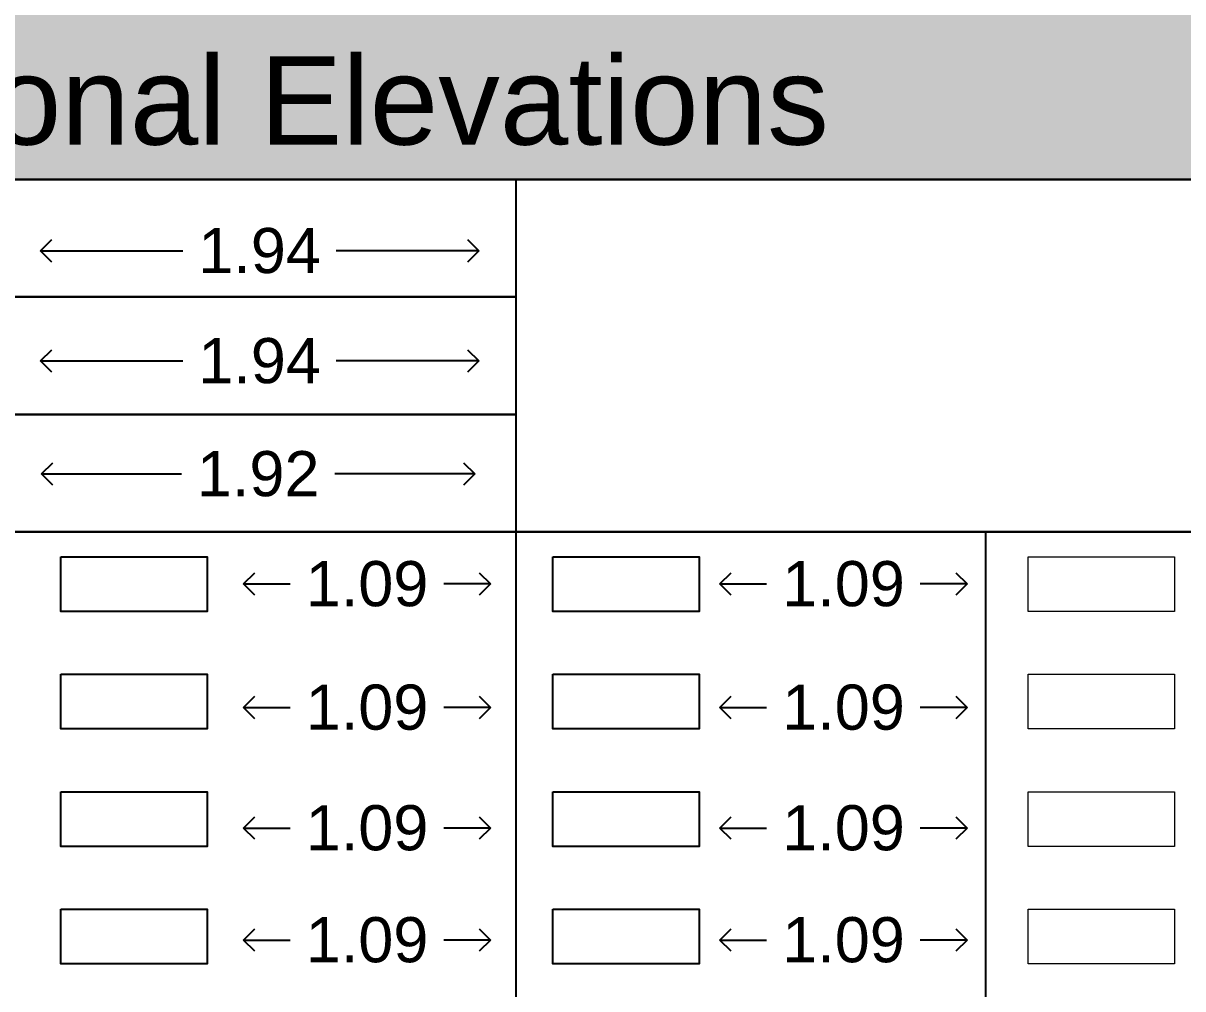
# Model space of a CAD drawing. Header units: millimetres. Extents: x -9481 to -9285, y 28735 to 28829.
# Drawn here: x -9457.79 to -9452.65, y 28761.94 to 28766.22 of the extents above; entities that cross this region are included whole.
import ezdxf

# ---------------------------------------------------------------- set-up
doc = ezdxf.new("R2010")
doc.units = ezdxf.units.MM
doc.header["$PDMODE"] = 34
doc.header["$PDSIZE"] = -15
doc.linetypes.add('CONTINULUS', pattern=[0])
for name, color, linetype, plot in [('BLK_1_FLR_0_REGULAR_ROOM_1', 1, 'Continuous', False), ('BLK_1_FLR_0_REGULAR_ROOM_2', 7, 'Continuous', False), ('BLK_1_FLR_0_REGULAR_ROOM_3', 7, 'Continuous', False), ('BLK_1_FLR_0_REGULAR_ROOM_4', 7, 'Continuous', False), ('BLK_1_FLR_1_REGULAR_ROOM_1', 7, 'Continuous', False), ('BLK_1_FLR_1_REGULAR_ROOM_2', 7, 'Continuous', False), ('PASSAGE', 7, 'Continuous', False)]:
    doc.layers.add(name, color=color, linetype=linetype, plot=plot)
for name, color, linetype in [('BLK_1_FLR_1_REGULAR_ROOM_3', 7, 'Continuous'), ('BLK_1_FLR_1_REGULAR_ROOM_4', 7, 'Continuous'), ('BLK_1_PLANTATION_GREENSTRIP', 7, 'Continuous'), ('HATCH', 7, 'Continuous'), ('PASSAGE_DOUBLELOADED', 7, 'Continuous')]:
    doc.layers.add(name, color=color, linetype=linetype)
for name, color, linetype, lineweight in [('BLK_1_FLR_2_REGULAR_ROOM_1', 7, 'Continuous', 0), ('BLK_1_FLR_2_REGULAR_ROOM_2', 7, 'Continuous', 0), ('BLK_1_FLR_2_REGULAR_ROOM_3', 7, 'Continuous', 0), ('BLK_1_FLR_2_REGULAR_ROOM_4', 7, 'Continuous', 0), ('PLAN', 7, 'Continuous', 40)]:
    doc.layers.add(name, color=color, linetype=linetype, lineweight=lineweight)
doc.styles.add('Arial', font='arial.ttf', dxfattribs={"height": 0.2})
doc.styles.get("Standard").update_dxf_attribs({"font": 'arial.ttf', "height": 0.25})
doc.styles.add('style2', font='arial.ttf', dxfattribs={"height": 0.3})
doc.dimstyles.new('INT DIM', dxfattribs={"dimtxt": 0.3, "dimasz": 0.1, "dimexe": 0.18, "dimexo": 0.0625, "dimgap": 0.09, "dimtad": 0, "dimzin": 0, "dimdsep": 46, "dimtxsty": 'style2', "dimblk": 'OPEN90', "dimcen": 0.09, "dimse1": 1, "dimse2": 1, "dimclrd": 250, "dimclrt": 256, "dimadec": 0, "dimazin": 0, "dimtfac": 1, "dimtofl": 0, "dimtmove": 0, "dimatfit": 3, "dimfxl": 0.18, "dimtolj": 1, "dimtzin": 0, "dimlwd": -1, "dimarcsym": 0})

# ---------------------------------------------------------------- blocks, each defined once
blk = doc.blocks.new('H3')
at = {"layer": 'HATCH', "linetype": 'CONTINULUS', "ltscale": 0.05, "true_color": 0xf7abae}
h = blk.add_hatch(color=241, dxfattribs=at)
h.dxf.hatch_style = 1
h.paths.add_polyline_path([(-9435.4551, 28800.3378), (-9435.4551, 28799.5645), (-9396.4272, 28799.5645), (-9396.4272, 28800.3378)])
blk.add_lwpolyline([(-9435.4551, 28800.3378), (-9396.4272, 28800.3378), (-9396.4272, 28799.5645), (-9435.4551, 28799.5645), (-9435.4551, 28800.3378)], close=True)
at = {"color": 18, "true_color": 0x000000, "insert": (-9423.7815, 28800.1103), "char_height": 0.391178, "attachment_point": 1}
blk.add_mtext_dynamic_manual_height_columns('Layers to be drawn on the Floor Plans and Sectional Elevations', width=16.982193, gutter_width=1.633, heights=[0], dxfattribs=at)
blk = doc.blocks.new('_Open90')
at = {"layer": 'PLAN', "color": 0, "lineweight": -2}
for p, q in [((0, 0), (-1, 0)), ((-0.5, 0.5), (0, 0)), ((0, 0), (-0.5, -0.5))]:
    blk.add_line(p, q, dxfattribs=at)
blk = doc.blocks.new('*D44')
at = {"layer": 'Defpoints', "color": 0, "transparency": 16777216}
for p in [(-9457.7093, 28765.4211), (-9455.7668, 28765.4211), (-9455.7668, 28765.2118)]:
    blk.add_point(p, dxfattribs=at)
at = {"layer": 'PASSAGE', "color": 250, "transparency": 16777216}
for p, q in [((-9457.6093, 28765.2118), (-9457.078, 28765.2118)), ((-9455.8668, 28765.2118), (-9456.3981, 28765.2118))]:
    blk.add_line(p, q, dxfattribs=at)
at = {"layer": 'PASSAGE', "color": 250, "transparency": 16777216, "xscale": 0.1, "yscale": 0.1, "zscale": 0.1, "rotation": 180}
blk.add_blockref('_Open90', (-9457.7093, 28765.2118), dxfattribs=at)
at = {"layer": 'PASSAGE', "color": 250, "transparency": 16777216, "xscale": 0.1, "yscale": 0.1, "zscale": 0.1}
blk.add_blockref('_Open90', (-9455.7668, 28765.2118), dxfattribs=at)
at = {"layer": 'PASSAGE', "transparency": 16777216, "insert": (-9456.738, 28765.2118), "char_height": 0.2, "attachment_point": 5, "style": 'Arial', "bg_fill": 3, "box_fill_scale": 1.1, "bg_fill_color": 256, "bg_fill_true_color": 13158600, "bg_fill_transparency": 0}
blk.add_mtext('\\A1;1.94', dxfattribs=at)
blk = doc.blocks.new('*D45')
at = {"layer": 'Defpoints', "color": 0, "transparency": 16777216}
for p in [(-9457.7093, 28764.933), (-9455.7668, 28764.933), (-9455.7668, 28764.7237)]:
    blk.add_point(p, dxfattribs=at)
at = {"layer": 'PASSAGE', "color": 250, "transparency": 16777216}
for p, q in [((-9457.6093, 28764.7237), (-9457.078, 28764.7237)), ((-9455.8668, 28764.7237), (-9456.3981, 28764.7237))]:
    blk.add_line(p, q, dxfattribs=at)
at = {"layer": 'PASSAGE', "color": 250, "transparency": 16777216, "xscale": 0.1, "yscale": 0.1, "zscale": 0.1, "rotation": 180}
blk.add_blockref('_Open90', (-9457.7093, 28764.7237), dxfattribs=at)
at = {"layer": 'PASSAGE', "color": 250, "transparency": 16777216, "xscale": 0.1, "yscale": 0.1, "zscale": 0.1}
blk.add_blockref('_Open90', (-9455.7668, 28764.7237), dxfattribs=at)
at = {"layer": 'PASSAGE', "transparency": 16777216, "insert": (-9456.738, 28764.7237), "char_height": 0.2, "attachment_point": 5, "style": 'Arial', "bg_fill": 3, "box_fill_scale": 1.1, "bg_fill_color": 256, "bg_fill_true_color": 13158600, "bg_fill_transparency": 0}
blk.add_mtext('\\A1;1.94', dxfattribs=at)
blk = doc.blocks.new('*D46')
at = {"layer": 'Defpoints', "color": 0, "linetype": 'CONTINULUS', "ltscale": 0.05, "transparency": 16777216}
for p in [(-9457.7044, 28764.429), (-9455.7842, 28764.429), (-9455.7842, 28764.2227)]:
    blk.add_point(p, dxfattribs=at)
at = {"layer": 'PASSAGE_DOUBLELOADED', "color": 250, "ltscale": 0.05, "transparency": 16777216}
for p, q in [((-9457.6044, 28764.2227), (-9457.0836, 28764.2227)), ((-9455.8842, 28764.2227), (-9456.405, 28764.2227))]:
    blk.add_line(p, q, dxfattribs=at)
at = {"layer": 'PASSAGE_DOUBLELOADED', "color": 250, "linetype": 'CONTINULUS', "ltscale": 0.05, "transparency": 16777216, "xscale": 0.1, "yscale": 0.1, "zscale": 0.1, "rotation": 180}
blk.add_blockref('_Open90', (-9457.7044, 28764.2227), dxfattribs=at)
at = {"layer": 'PASSAGE_DOUBLELOADED', "color": 250, "linetype": 'CONTINULUS', "ltscale": 0.05, "transparency": 16777216, "xscale": 0.1, "yscale": 0.1, "zscale": 0.1}
blk.add_blockref('_Open90', (-9455.7842, 28764.2227), dxfattribs=at)
at = {"layer": 'PASSAGE_DOUBLELOADED', "linetype": 'CONTINULUS', "ltscale": 0.05, "transparency": 16777216, "insert": (-9456.7443, 28764.2227), "char_height": 0.2, "attachment_point": 5, "style": 'Arial', "bg_fill": 3, "box_fill_scale": 1.1, "bg_fill_color": 256, "bg_fill_true_color": 13158600, "bg_fill_transparency": 0}
blk.add_mtext('\\A1;1.92', dxfattribs=at)
blk = doc.blocks.new('*D47')
at = {"layer": 'BLK_1_FLR_0_REGULAR_ROOM_1', "color": 250, "ltscale": 0.05, "transparency": 16777216}
for p, q in [((-9456.7091, 28763.735), (-9456.6022, 28763.735)), ((-9455.8142, 28763.735), (-9455.9211, 28763.735))]:
    blk.add_line(p, q, dxfattribs=at)
at = {"layer": 'Defpoints', "color": 0, "linetype": 'CONTINULUS', "ltscale": 0.05, "transparency": 16777216}
for p in [(-9456.8091, 28763.8551), (-9455.7142, 28763.8551), (-9455.7142, 28763.735)]:
    blk.add_point(p, dxfattribs=at)
at = {"layer": 'BLK_1_FLR_0_REGULAR_ROOM_1', "color": 250, "linetype": 'CONTINULUS', "ltscale": 0.05, "transparency": 16777216, "xscale": 0.1, "yscale": 0.1, "zscale": 0.1, "rotation": 180}
blk.add_blockref('_Open90', (-9456.8091, 28763.735), dxfattribs=at)
at = {"layer": 'BLK_1_FLR_0_REGULAR_ROOM_1', "color": 250, "linetype": 'CONTINULUS', "ltscale": 0.05, "transparency": 16777216, "xscale": 0.1, "yscale": 0.1, "zscale": 0.1}
blk.add_blockref('_Open90', (-9455.7142, 28763.735), dxfattribs=at)
at = {"layer": 'BLK_1_FLR_0_REGULAR_ROOM_1', "linetype": 'CONTINULUS', "ltscale": 0.05, "transparency": 16777216, "insert": (-9456.2617, 28763.735), "char_height": 0.2, "attachment_point": 5, "style": 'Arial', "bg_fill": 3, "box_fill_scale": 1.1, "bg_fill_color": 256, "bg_fill_true_color": 13158600, "bg_fill_transparency": 0}
blk.add_mtext('\\A1;1.09', dxfattribs=at)
blk = doc.blocks.new('*D48')
at = {"layer": 'BLK_1_FLR_1_REGULAR_ROOM_1', "color": 250, "transparency": 16777216}
for p, q in [((-9454.5973, 28763.735), (-9454.4904, 28763.735)), ((-9453.7023, 28763.735), (-9453.8093, 28763.735))]:
    blk.add_line(p, q, dxfattribs=at)
at = {"layer": 'Defpoints', "color": 0, "transparency": 16777216}
for p in [(-9454.6973, 28763.8551), (-9453.6023, 28763.8551), (-9453.6023, 28763.735)]:
    blk.add_point(p, dxfattribs=at)
at = {"layer": 'BLK_1_FLR_1_REGULAR_ROOM_1', "color": 250, "transparency": 16777216, "xscale": 0.1, "yscale": 0.1, "zscale": 0.1, "rotation": 180}
blk.add_blockref('_Open90', (-9454.6973, 28763.735), dxfattribs=at)
at = {"layer": 'BLK_1_FLR_1_REGULAR_ROOM_1', "color": 250, "transparency": 16777216, "xscale": 0.1, "yscale": 0.1, "zscale": 0.1}
blk.add_blockref('_Open90', (-9453.6023, 28763.735), dxfattribs=at)
at = {"layer": 'BLK_1_FLR_1_REGULAR_ROOM_1', "transparency": 16777216, "insert": (-9454.1498, 28763.735), "char_height": 0.2, "attachment_point": 5, "style": 'Arial', "bg_fill": 3, "box_fill_scale": 1.1, "bg_fill_color": 256, "bg_fill_true_color": 13158600, "bg_fill_transparency": 0}
blk.add_mtext('\\A1;1.09', dxfattribs=at)
blk = doc.blocks.new('*D52')
at = {"layer": 'BLK_1_FLR_0_REGULAR_ROOM_2', "color": 250, "transparency": 16777216}
for p, q in [((-9456.7091, 28763.1876), (-9456.6022, 28763.1876)), ((-9455.8142, 28763.1876), (-9455.9211, 28763.1876))]:
    blk.add_line(p, q, dxfattribs=at)
at = {"layer": 'Defpoints', "color": 0, "transparency": 16777216}
for p in [(-9456.8091, 28763.3077), (-9455.7142, 28763.3077), (-9455.7142, 28763.1876)]:
    blk.add_point(p, dxfattribs=at)
at = {"layer": 'BLK_1_FLR_0_REGULAR_ROOM_2', "color": 250, "transparency": 16777216, "xscale": 0.1, "yscale": 0.1, "zscale": 0.1, "rotation": 180}
blk.add_blockref('_Open90', (-9456.8091, 28763.1876), dxfattribs=at)
at = {"layer": 'BLK_1_FLR_0_REGULAR_ROOM_2', "color": 250, "transparency": 16777216, "xscale": 0.1, "yscale": 0.1, "zscale": 0.1}
blk.add_blockref('_Open90', (-9455.7142, 28763.1876), dxfattribs=at)
at = {"layer": 'BLK_1_FLR_0_REGULAR_ROOM_2', "transparency": 16777216, "insert": (-9456.2617, 28763.1876), "char_height": 0.2, "attachment_point": 5, "style": 'Arial', "bg_fill": 3, "box_fill_scale": 1.1, "bg_fill_color": 256, "bg_fill_true_color": 13158600, "bg_fill_transparency": 0}
blk.add_mtext('\\A1;1.09', dxfattribs=at)
blk = doc.blocks.new('*D53')
at = {"layer": 'BLK_1_FLR_1_REGULAR_ROOM_2', "color": 250, "transparency": 16777216}
for p, q in [((-9454.5973, 28763.1876), (-9454.4904, 28763.1876)), ((-9453.7023, 28763.1876), (-9453.8093, 28763.1876))]:
    blk.add_line(p, q, dxfattribs=at)
at = {"layer": 'Defpoints', "color": 0, "transparency": 16777216}
for p in [(-9454.6973, 28763.3077), (-9453.6023, 28763.3077), (-9453.6023, 28763.1876)]:
    blk.add_point(p, dxfattribs=at)
at = {"layer": 'BLK_1_FLR_1_REGULAR_ROOM_2', "color": 250, "transparency": 16777216, "xscale": 0.1, "yscale": 0.1, "zscale": 0.1, "rotation": 180}
blk.add_blockref('_Open90', (-9454.6973, 28763.1876), dxfattribs=at)
at = {"layer": 'BLK_1_FLR_1_REGULAR_ROOM_2', "color": 250, "transparency": 16777216, "xscale": 0.1, "yscale": 0.1, "zscale": 0.1}
blk.add_blockref('_Open90', (-9453.6023, 28763.1876), dxfattribs=at)
at = {"layer": 'BLK_1_FLR_1_REGULAR_ROOM_2', "transparency": 16777216, "insert": (-9454.1498, 28763.1876), "char_height": 0.2, "attachment_point": 5, "style": 'Arial', "bg_fill": 3, "box_fill_scale": 1.1, "bg_fill_color": 256, "bg_fill_true_color": 13158600, "bg_fill_transparency": 0}
blk.add_mtext('\\A1;1.09', dxfattribs=at)
blk = doc.blocks.new('*D57')
at = {"layer": 'BLK_1_FLR_0_REGULAR_ROOM_3', "color": 250, "transparency": 16777216}
for p, q in [((-9456.7091, 28762.6529), (-9456.6022, 28762.6529)), ((-9455.8142, 28762.6529), (-9455.9211, 28762.6529))]:
    blk.add_line(p, q, dxfattribs=at)
at = {"layer": 'Defpoints', "color": 0, "transparency": 16777216}
for p in [(-9456.8091, 28762.773), (-9455.7142, 28762.773), (-9455.7142, 28762.6529)]:
    blk.add_point(p, dxfattribs=at)
at = {"layer": 'BLK_1_FLR_0_REGULAR_ROOM_3', "color": 250, "transparency": 16777216, "xscale": 0.1, "yscale": 0.1, "zscale": 0.1, "rotation": 180}
blk.add_blockref('_Open90', (-9456.8091, 28762.6529), dxfattribs=at)
at = {"layer": 'BLK_1_FLR_0_REGULAR_ROOM_3', "color": 250, "transparency": 16777216, "xscale": 0.1, "yscale": 0.1, "zscale": 0.1}
blk.add_blockref('_Open90', (-9455.7142, 28762.6529), dxfattribs=at)
at = {"layer": 'BLK_1_FLR_0_REGULAR_ROOM_3', "transparency": 16777216, "insert": (-9456.2617, 28762.6529), "char_height": 0.2, "attachment_point": 5, "style": 'Arial', "bg_fill": 3, "box_fill_scale": 1.1, "bg_fill_color": 256, "bg_fill_true_color": 13158600, "bg_fill_transparency": 0}
blk.add_mtext('\\A1;1.09', dxfattribs=at)
blk = doc.blocks.new('*D58')
at = {"layer": 'BLK_1_FLR_1_REGULAR_ROOM_3', "color": 250, "transparency": 16777216}
for p, q in [((-9454.5973, 28762.6529), (-9454.4904, 28762.6529)), ((-9453.7023, 28762.6529), (-9453.8093, 28762.6529))]:
    blk.add_line(p, q, dxfattribs=at)
at = {"layer": 'Defpoints', "color": 0, "transparency": 16777216}
for p in [(-9454.6973, 28762.773), (-9453.6023, 28762.773), (-9453.6023, 28762.6529)]:
    blk.add_point(p, dxfattribs=at)
at = {"layer": 'BLK_1_FLR_1_REGULAR_ROOM_3', "color": 250, "transparency": 16777216, "xscale": 0.1, "yscale": 0.1, "zscale": 0.1, "rotation": 180}
blk.add_blockref('_Open90', (-9454.6973, 28762.6529), dxfattribs=at)
at = {"layer": 'BLK_1_FLR_1_REGULAR_ROOM_3', "color": 250, "transparency": 16777216, "xscale": 0.1, "yscale": 0.1, "zscale": 0.1}
blk.add_blockref('_Open90', (-9453.6023, 28762.6529), dxfattribs=at)
at = {"layer": 'BLK_1_FLR_1_REGULAR_ROOM_3', "transparency": 16777216, "insert": (-9454.1498, 28762.6529), "char_height": 0.2, "attachment_point": 5, "style": 'Arial', "bg_fill": 3, "box_fill_scale": 1.1, "bg_fill_color": 256, "bg_fill_true_color": 13158600, "bg_fill_transparency": 0}
blk.add_mtext('\\A1;1.09', dxfattribs=at)
blk = doc.blocks.new('*D62')
at = {"layer": 'BLK_1_FLR_0_REGULAR_ROOM_4', "color": 250, "ltscale": 0.75, "transparency": 16777216}
for p, q in [((-9456.7091, 28762.1565), (-9456.6022, 28762.1565)), ((-9455.8142, 28762.1565), (-9455.9211, 28762.1565))]:
    blk.add_line(p, q, dxfattribs=at)
at = {"layer": 'Defpoints', "color": 0, "ltscale": 0.75, "transparency": 16777216}
for p in [(-9456.8091, 28762.2765), (-9455.7142, 28762.2765), (-9455.7142, 28762.1565)]:
    blk.add_point(p, dxfattribs=at)
at = {"layer": 'BLK_1_FLR_0_REGULAR_ROOM_4', "color": 250, "ltscale": 0.75, "transparency": 16777216, "xscale": 0.1, "yscale": 0.1, "zscale": 0.1, "rotation": 180}
blk.add_blockref('_Open90', (-9456.8091, 28762.1565), dxfattribs=at)
at = {"layer": 'BLK_1_FLR_0_REGULAR_ROOM_4', "color": 250, "ltscale": 0.75, "transparency": 16777216, "xscale": 0.1, "yscale": 0.1, "zscale": 0.1}
blk.add_blockref('_Open90', (-9455.7142, 28762.1565), dxfattribs=at)
at = {"layer": 'BLK_1_FLR_0_REGULAR_ROOM_4', "ltscale": 0.75, "transparency": 16777216, "insert": (-9456.2617, 28762.1565), "char_height": 0.2, "attachment_point": 5, "style": 'Arial', "bg_fill": 3, "box_fill_scale": 1.1, "bg_fill_color": 256, "bg_fill_true_color": 13158600, "bg_fill_transparency": 0}
blk.add_mtext('\\A1;1.09', dxfattribs=at)
blk = doc.blocks.new('*D63')
at = {"layer": 'BLK_1_FLR_1_REGULAR_ROOM_4', "color": 250, "transparency": 16777216}
for p, q in [((-9454.5973, 28762.1565), (-9454.4904, 28762.1565)), ((-9453.7023, 28762.1565), (-9453.8093, 28762.1565))]:
    blk.add_line(p, q, dxfattribs=at)
at = {"layer": 'Defpoints', "color": 0, "transparency": 16777216}
for p in [(-9454.6973, 28762.2765), (-9453.6023, 28762.2765), (-9453.6023, 28762.1565)]:
    blk.add_point(p, dxfattribs=at)
at = {"layer": 'BLK_1_FLR_1_REGULAR_ROOM_4', "color": 250, "transparency": 16777216, "xscale": 0.1, "yscale": 0.1, "zscale": 0.1, "rotation": 180}
blk.add_blockref('_Open90', (-9454.6973, 28762.1565), dxfattribs=at)
at = {"layer": 'BLK_1_FLR_1_REGULAR_ROOM_4', "color": 250, "transparency": 16777216, "xscale": 0.1, "yscale": 0.1, "zscale": 0.1}
blk.add_blockref('_Open90', (-9453.6023, 28762.1565), dxfattribs=at)
at = {"layer": 'BLK_1_FLR_1_REGULAR_ROOM_4', "transparency": 16777216, "insert": (-9454.1498, 28762.1565), "char_height": 0.2, "attachment_point": 5, "style": 'Arial', "bg_fill": 3, "box_fill_scale": 1.1, "bg_fill_color": 256, "bg_fill_true_color": 13158600, "bg_fill_transparency": 0}
blk.add_mtext('\\A1;1.09', dxfattribs=at)

msp = doc.modelspace()

# ---------------------------------------------------------------- linework, layer by layer
for p, q in [((-9455.6016, 28765.5282), (-9455.6016, 28765.0075)), ((-9455.6016, 28765.0075), (-9455.6016, 28764.4869)), ((-9455.6016, 28764.4869), (-9455.6016, 28763.9662)), ((-9455.6016, 28763.9662), (-9455.6016, 28763.4456)), ((-9453.5208, 28763.9662), (-9453.5208, 28763.4456)), ((-9455.6016, 28763.4456), (-9455.6016, 28760.8423)), ((-9453.5208, 28763.4456), (-9453.5208, 28760.8423))]:
    msp.add_line(p, q)
for points in [[(-9481.2579, 28765.0075), (-9481.2579, 28765.5282), (-9442.23, 28765.5282), (-9442.23, 28765.0075)], [(-9461.7318, 28765.0075), (-9455.6016, 28765.0075)], [(-9455.6016, 28765.0075), (-9461.7318, 28765.0075)], [(-9442.23, 28764.4869), (-9442.23, 28763.9662), (-9481.2579, 28763.9662), (-9481.2579, 28764.4869), (-9481.2579, 28764.4869)], [(-9470.8642, 28764.4869), (-9455.6016, 28764.4869)], [(-9455.6016, 28764.4869), (-9470.8642, 28764.4869)], [(-9481.2579, 28763.4456), (-9481.2579, 28763.9662), (-9442.23, 28763.9662), (-9442.23, 28763.4456)]]:
    msp.add_lwpolyline(points)
at = {"layer": 'BLK_1_FLR_0_REGULAR_ROOM_1', "color": 1, "linetype": 'CONTINULUS', "ltscale": 0.05}
msp.add_lwpolyline([(-9457.6189, 28763.8551), (-9456.9697, 28763.8551), (-9456.9697, 28763.6129), (-9457.6189, 28763.6129)], close=True, dxfattribs=at)
at = {"layer": 'BLK_1_FLR_0_REGULAR_ROOM_2', "color": 1}
msp.add_lwpolyline([(-9457.6189, 28763.3344), (-9456.9697, 28763.3344), (-9456.9697, 28763.0923), (-9457.6189, 28763.0923)], close=True, dxfattribs=at)
at = {"layer": 'BLK_1_FLR_0_REGULAR_ROOM_3', "color": 1}
msp.add_lwpolyline([(-9457.6189, 28762.8138), (-9456.9697, 28762.8138), (-9456.9697, 28762.5716), (-9457.6189, 28762.5716)], close=True, dxfattribs=at)
at = {"layer": 'BLK_1_FLR_0_REGULAR_ROOM_4', "color": 1, "ltscale": 0.75}
msp.add_lwpolyline([(-9457.6189, 28762.2931), (-9456.9697, 28762.2931), (-9456.9697, 28762.051), (-9457.6189, 28762.051)], close=True, dxfattribs=at)
at = {"layer": 'BLK_1_FLR_1_REGULAR_ROOM_1', "color": 1}
msp.add_lwpolyline([(-9455.4381, 28763.8551), (-9454.7889, 28763.8551), (-9454.7889, 28763.6129), (-9455.4381, 28763.6129)], close=True, dxfattribs=at)
at = {"layer": 'BLK_1_FLR_1_REGULAR_ROOM_2', "color": 1}
msp.add_lwpolyline([(-9455.4381, 28763.3344), (-9454.7889, 28763.3344), (-9454.7889, 28763.0923), (-9455.4381, 28763.0923)], close=True, dxfattribs=at)
at = {"layer": 'BLK_1_FLR_1_REGULAR_ROOM_3', "color": 1}
msp.add_lwpolyline([(-9455.4381, 28762.8138), (-9454.7889, 28762.8138), (-9454.7889, 28762.5716), (-9455.4381, 28762.5716)], close=True, dxfattribs=at)
at = {"layer": 'BLK_1_FLR_1_REGULAR_ROOM_4', "color": 1}
msp.add_lwpolyline([(-9455.4381, 28762.2931), (-9454.7889, 28762.2931), (-9454.7889, 28762.051), (-9455.4381, 28762.051)], close=True, dxfattribs=at)
at = {"layer": 'BLK_1_FLR_2_REGULAR_ROOM_1', "color": 1}
msp.add_lwpolyline([(-9453.3316, 28763.8551), (-9452.6824, 28763.8551), (-9452.6824, 28763.6129), (-9453.3316, 28763.6129)], close=True, dxfattribs=at)
at = {"layer": 'BLK_1_FLR_2_REGULAR_ROOM_2', "color": 1}
msp.add_lwpolyline([(-9453.3316, 28763.3344), (-9452.6824, 28763.3344), (-9452.6824, 28763.0923), (-9453.3316, 28763.0923)], close=True, dxfattribs=at)
at = {"layer": 'BLK_1_FLR_2_REGULAR_ROOM_3', "color": 1}
msp.add_lwpolyline([(-9453.3316, 28762.8138), (-9452.6824, 28762.8138), (-9452.6824, 28762.5716), (-9453.3316, 28762.5716)], close=True, dxfattribs=at)
at = {"layer": 'BLK_1_FLR_2_REGULAR_ROOM_4', "color": 1}
msp.add_lwpolyline([(-9453.3316, 28762.2931), (-9452.6824, 28762.2931), (-9452.6824, 28762.051), (-9453.3316, 28762.051)], close=True, dxfattribs=at)

# ---------------------------------------------------------------- block references
at = {"layer": 'BLK_1_PLANTATION_GREENSTRIP', "linetype": 'CONTINULUS'}
msp.add_blockref('H3', (-45.8028, -34.0364), dxfattribs=at)

# ---------------------------------------------------------------- dimensions: what is measured, and where the dimension line sits
at = {"layer": 'BLK_1_FLR_0_REGULAR_ROOM_2', "color": 1}
dim = msp.add_linear_dim(base=(-9455.7142, 28763.1876), p1=(-9456.8091, 28763.3077), p2=(-9455.7142, 28763.3077), dimstyle='INT DIM', override={"dimtxt": 0.2, "dimtxsty": 'Arial', "dimfxl": 0.125, "dimtfill": 1, "dimtfillclr": 7, "dimarcsym": 1}, dxfattribs=at)
dim.commit()
dim.dimension.update_dxf_attribs({"geometry": '*D52', "text_midpoint": (-9456.2617, 28763.1876)})
at = {"layer": 'BLK_1_FLR_0_REGULAR_ROOM_3', "color": 1}
dim = msp.add_linear_dim(base=(-9455.7142, 28762.6529), p1=(-9456.8091, 28762.773), p2=(-9455.7142, 28762.773), dimstyle='INT DIM', override={"dimtxt": 0.2, "dimtxsty": 'Arial', "dimfxl": 0.125, "dimtfill": 1, "dimtfillclr": 7, "dimarcsym": 1}, dxfattribs=at)
dim.commit()
dim.dimension.update_dxf_attribs({"geometry": '*D57', "text_midpoint": (-9456.2617, 28762.6529)})
at = {"layer": 'BLK_1_FLR_0_REGULAR_ROOM_4', "color": 1, "ltscale": 0.75}
dim = msp.add_linear_dim(base=(-9455.7142, 28762.1565), p1=(-9456.8091, 28762.2765), p2=(-9455.7142, 28762.2765), dimstyle='INT DIM', override={"dimtxt": 0.2, "dimtxsty": 'Arial', "dimfxl": 0.125, "dimtfill": 1, "dimtfillclr": 7, "dimarcsym": 1}, dxfattribs=at)
dim.commit()
dim.dimension.update_dxf_attribs({"geometry": '*D62', "text_midpoint": (-9456.2617, 28762.1565)})
at = {"layer": 'BLK_1_FLR_1_REGULAR_ROOM_2', "color": 1}
dim = msp.add_linear_dim(base=(-9453.60233, 28763.18759), p1=(-9454.69731, 28763.30767), p2=(-9453.60233, 28763.30767), dimstyle='INT DIM', override={"dimtxt": 0.2, "dimtxsty": 'Arial', "dimfxl": 0.125, "dimtfill": 1, "dimtfillclr": 7, "dimarcsym": 1}, dxfattribs=at)
dim.commit()
dim.dimension.update_dxf_attribs({"geometry": '*D53', "text_midpoint": (-9454.14982, 28763.18759)})
at = {"layer": 'BLK_1_FLR_1_REGULAR_ROOM_3', "color": 1}
dim = msp.add_linear_dim(base=(-9453.60233, 28762.65294), p1=(-9454.69731, 28762.77302), p2=(-9453.60233, 28762.77302), dimstyle='INT DIM', override={"dimtxt": 0.2, "dimtxsty": 'Arial', "dimfxl": 0.125, "dimtfill": 1, "dimtfillclr": 7, "dimarcsym": 1}, dxfattribs=at)
dim.commit()
dim.dimension.update_dxf_attribs({"geometry": '*D58', "text_midpoint": (-9454.14982, 28762.65294)})
at = {"layer": 'BLK_1_FLR_1_REGULAR_ROOM_4', "color": 1}
dim = msp.add_linear_dim(base=(-9453.60233, 28762.15646), p1=(-9454.69731, 28762.27654), p2=(-9453.60233, 28762.27654), dimstyle='INT DIM', override={"dimtxt": 0.2, "dimtxsty": 'Arial', "dimfxl": 0.125, "dimtfill": 1, "dimtfillclr": 7, "dimarcsym": 1}, dxfattribs=at)
dim.commit()
dim.dimension.update_dxf_attribs({"geometry": '*D63', "text_midpoint": (-9454.14982, 28762.15646)})
at = {"layer": 'PASSAGE', "color": 2}
dim = msp.add_linear_dim(base=(-9455.7668, 28764.7237), p1=(-9457.7093, 28764.933), p2=(-9455.7668, 28764.933), dimstyle='INT DIM', override={"dimtxt": 0.2, "dimtxsty": 'Arial', "dimfxl": 0.125, "dimtfill": 1, "dimtfillclr": 7, "dimarcsym": 1}, dxfattribs=at)
dim.commit()
dim.dimension.update_dxf_attribs({"geometry": '*D45', "text_midpoint": (-9456.738, 28764.7237)})

# ---------------------------------------------------------------- next in the draw order: dimensions: what is measured, and where the dimension line sits
at = {"layer": 'BLK_1_FLR_0_REGULAR_ROOM_1', "color": 1, "linetype": 'CONTINULUS', "ltscale": 0.05}
dim = msp.add_linear_dim(base=(-9455.7142, 28763.735), p1=(-9456.8091, 28763.8551), p2=(-9455.7142, 28763.8551), dimstyle='INT DIM', override={"dimtxt": 0.2, "dimtxsty": 'Arial', "dimfxl": 0.125, "dimtfill": 1, "dimtfillclr": 7, "dimarcsym": 1}, dxfattribs=at)
dim.commit()
dim.dimension.update_dxf_attribs({"geometry": '*D47', "text_midpoint": (-9456.2617, 28763.735)})
at = {"layer": 'BLK_1_FLR_1_REGULAR_ROOM_1', "color": 1}
dim = msp.add_linear_dim(base=(-9453.60233, 28763.73501), p1=(-9454.69731, 28763.85508), p2=(-9453.60233, 28763.85508), dimstyle='INT DIM', override={"dimtxt": 0.2, "dimtxsty": 'Arial', "dimfxl": 0.125, "dimtfill": 1, "dimtfillclr": 7, "dimarcsym": 1}, dxfattribs=at)
dim.commit()
dim.dimension.update_dxf_attribs({"geometry": '*D48', "text_midpoint": (-9454.14982, 28763.73501)})
at = {"layer": 'PASSAGE', "color": 1}
dim = msp.add_linear_dim(base=(-9455.7668, 28765.2118), p1=(-9457.7093, 28765.4211), p2=(-9455.7668, 28765.4211), dimstyle='INT DIM', override={"dimtxt": 0.2, "dimtxsty": 'Arial', "dimfxl": 0.125, "dimtfill": 1, "dimtfillclr": 7, "dimarcsym": 1}, dxfattribs=at)
dim.commit()
dim.dimension.update_dxf_attribs({"geometry": '*D44', "text_midpoint": (-9456.738, 28765.2118)})
at = {"layer": 'PASSAGE_DOUBLELOADED', "color": 2, "linetype": 'CONTINULUS', "ltscale": 0.05}
dim = msp.add_linear_dim(base=(-9455.7842, 28764.2227), p1=(-9457.7044, 28764.429), p2=(-9455.7842, 28764.429), dimstyle='INT DIM', override={"dimtxt": 0.2, "dimtxsty": 'Arial', "dimfxl": 0.125, "dimtfill": 1, "dimtfillclr": 7, "dimarcsym": 1}, dxfattribs=at)
dim.commit()
dim.dimension.update_dxf_attribs({"geometry": '*D46', "text_midpoint": (-9456.7443, 28764.2227)})

doc.saveas('drawing.dxf')
